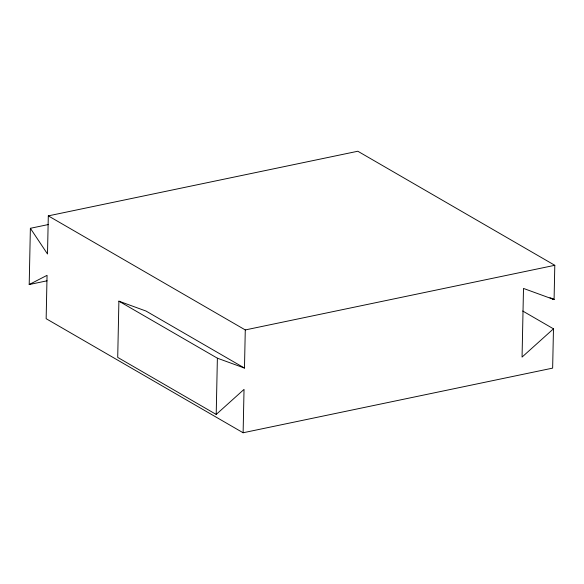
<?xml version="1.0" encoding="UTF-8"?>
<svg xmlns="http://www.w3.org/2000/svg" width="584" height="584" viewBox="0 0 584 584"><rect width="100%" height="100%" fill="white"/><g stroke="black" fill="none" stroke-linecap="round" stroke-linejoin="round"><path stroke-width="0.88" d="M47.041 280.816L29.2 284.539L30.375 228.3L48.216 224.57M522.738 311.024L553.471 328.821L522.059 357.079L523.498 288.43L554.085 299.577L554.8 265.304L357.824 151.241L48.304 215.876L47.501 254.003L30.375 228.3M48.304 215.876L245.28 329.938L244.477 368.066L145.993 311.038L118.895 301.161L117.712 357.401L216.204 414.436L244.032 389.397L243.119 432.759L552.646 368.124L553.471 328.821M216.204 414.436L217.379 358.189L118.895 301.161M29.2 284.539L47.056 275.334L46.151 318.696L243.119 432.759M245.28 329.938L554.8 265.304M217.379 358.189L244.477 368.066M549.96 297.731L554.085 299.577L551.719 298.205"/></g></svg>
